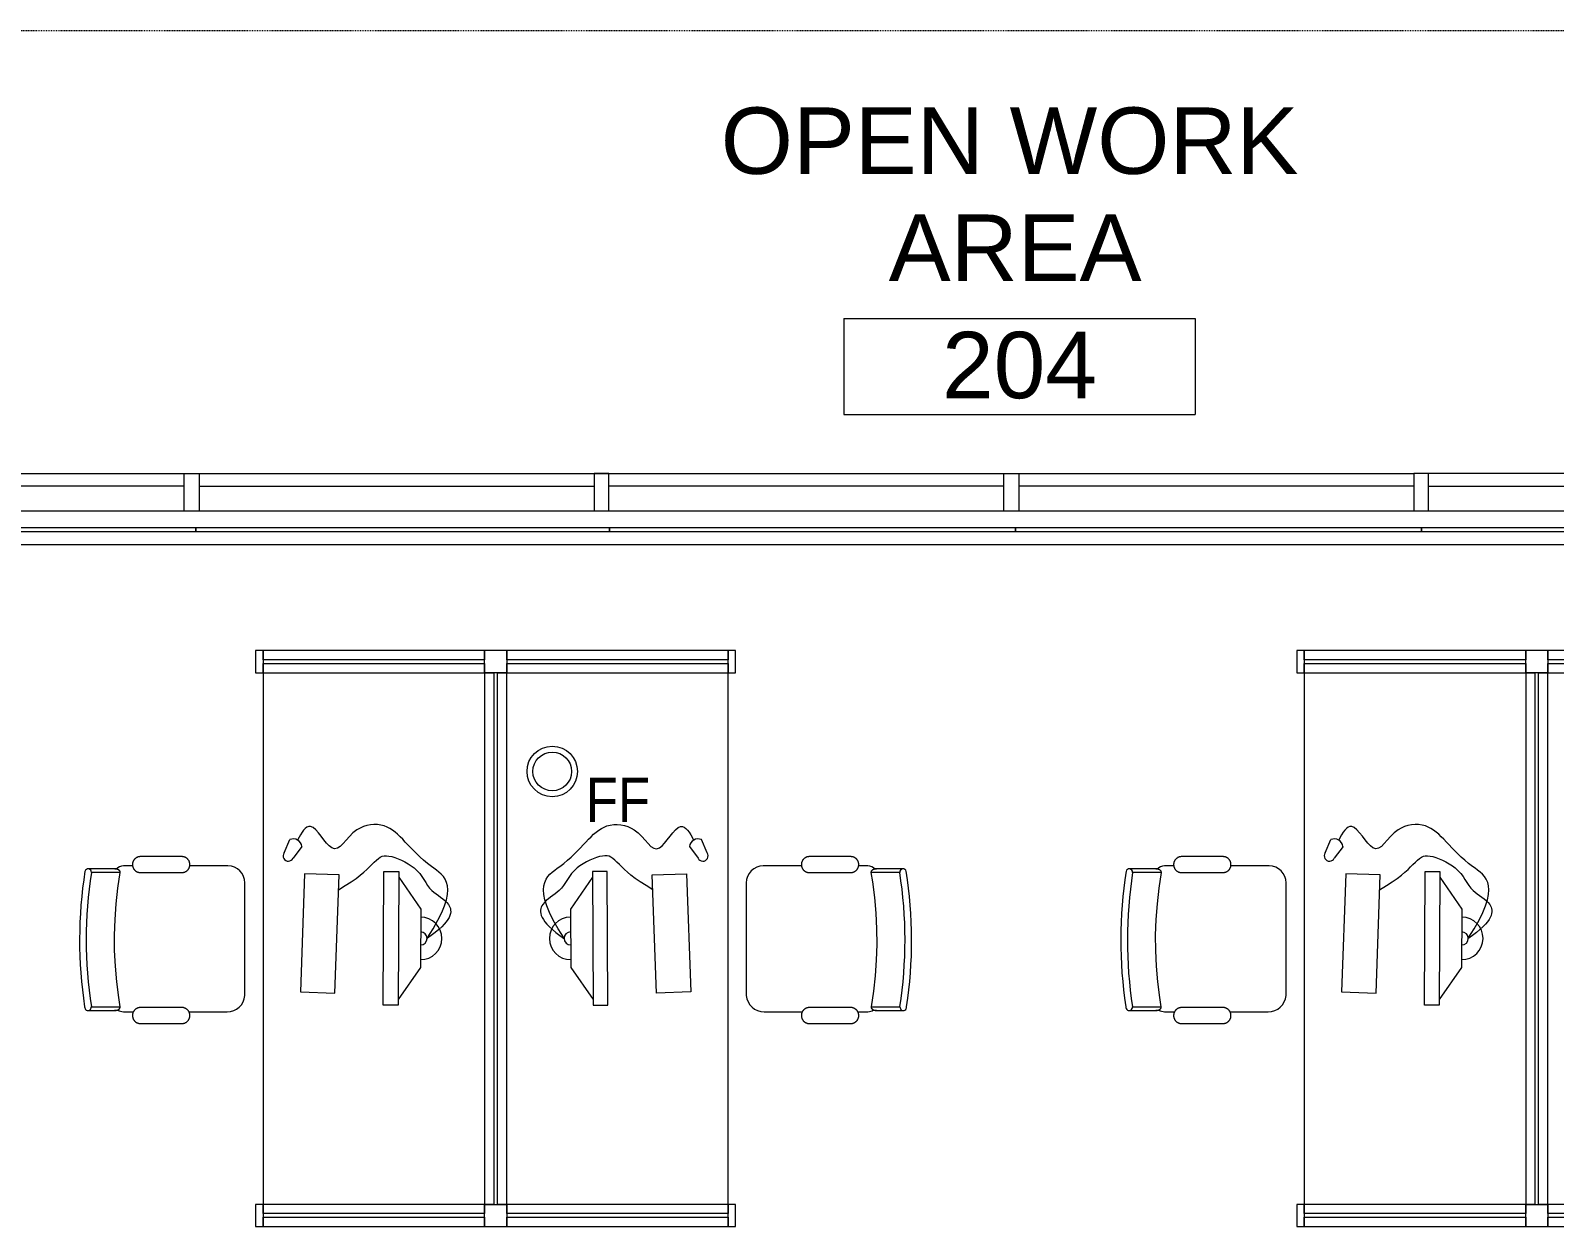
# Model space of a CAD drawing. Header units: inches. Extents: x 1 to 4284, y -575 to 745.
# Drawn here: x 1744.5 to 1950.9, y 523 to 685 of the extents above; entities that cross this region are included whole.
import ezdxf

# ---------------------------------------------------------------- set-up
doc = ezdxf.new("R2010")
doc.units = ezdxf.units.IN
doc.header["$MEASUREMENT"] = 0
doc.linetypes.add('IMPORT-HIDDEN2', pattern=[0.1875, 0.125, -0.0625])
for name, color, linetype, lineweight in [('8603 Westwood - 2nd Floor - suite 200 230_dwg', 8, 'Continuous', 9), ('A-ANNO-NOTE', 131, 'Continuous', 20), ('A-AREA-IDEN', 2, 'Continuous', 20), ('A-GLAZ-CURT', 52, 'Continuous', 9), ('A-GLAZ-EXST', 7, 'Continuous', 9), ('A-GLAZ-SILL-EXST', 7, 'Continuous', 9), ('A-OVHD-BLKF-EXST', 7, 'IMPORT-HIDDEN2', 9), ('E-ELEC-FIXT-IDEN', 2, 'Continuous', 9), ('I-FURN-PNLS', 30, 'Continuous', 9), ('I-WALL', 2, 'Continuous', 13)]:
    doc.layers.add(name, color=color, linetype=linetype, lineweight=lineweight)
doc.styles.add('Arial', font='arial.ttf', dxfattribs={"height": 9})
doc.styles.add('Arial_2', font='arial.ttf', dxfattribs={"width": 0.85, "height": 6})

# ---------------------------------------------------------------- blocks, each defined once
blk = doc.blocks.new('8603 Westwood - 2nd Floor - suite 200 230_dwg-2280265-New Construction - Tel_Data_Elec Plan')
at = {"layer": 'A-GLAZ-EXST'}
for p, q in [((276.75, 1198.26), (223.25, 1198.26)), ((278.75, 1198.26), (332.25, 1198.26)), ((387.75, 1198.26), (334.25, 1198.26)), ((443.25, 1198.26), (389.75, 1198.26)), ((445.25, 1198.26), (499, 1198.26))]:
    blk.add_line(p, q, dxfattribs=at)
at = {"layer": 'A-GLAZ-EXST', "flags": 128}
for points in [[(276.75, 1194.94), (276.75, 1200), (278.75, 1200), (278.75, 1194.94)], [(334.25, 1194.94), (334.25, 1200), (332.25, 1200), (332.25, 1194.94)], [(387.75, 1194.94), (387.75, 1200), (389.75, 1200), (389.75, 1194.94)], [(445.25, 1194.94), (445.25, 1200), (443.25, 1200), (443.25, 1194.94)]]:
    blk.add_lwpolyline(points, dxfattribs=at)
at = {"layer": 'A-GLAZ-SILL-EXST'}
for p, q in [((223.25, 1200), (443.25, 1200)), ((499, 1200), (444, 1200))]:
    blk.add_line(p, q, dxfattribs=at)
at = {"layer": 'A-OVHD-BLKF-EXST'}
blk.add_line((-56.75, 1260), (480, 1260), dxfattribs=at)
blk = doc.blocks.new('Benching - 6_-0_ bench-2283031-New Construction - Tel_Data_Elec Plan')
at = {"layer": 'I-FURN-PNLS'}
for p, q in [((-0.25, 1.5), (-1.5, 1.5)), ((-1.5, 1.5), (-1.5, -1.5)), ((1.5, 1.5), (0.25, 1.5)), ((73.5, 1.5), (1.5, 1.5)), ((1.5, 1.5), (1.5, 0.25)), ((1.5, 0.25), (1.5, 1.5)), ((73.5, 0.25), (1.5, 0.25)), ((1.5, 0.25), (1.5, -0.25)), ((73.5, 0.25), (73.5, 1.5)), ((74.75, 1.5), (73.5, 1.5)), ((73.5, 1.5), (73.5, 0.25)), ((73.5, -0.25), (73.5, 0.25)), ((76.5, 1.5), (75.25, 1.5)), ((76.5, -1.5), (76.5, 1.5)), ((-0.25, -1.5), (-1.5, -1.5)), ((-1.5, -1.5), (-1.5, -31.5)), ((-1.5, -1.5), (-0.25, -1.5)), ((0.25, -1.5), (-0.25, -1.5)), ((-0.25, -1.5), (-0.25, -31.5)), ((0.25, -31.5), (0.25, -1.5)), ((1.5, -1.5), (0.25, -1.5)), ((0.25, -1.5), (1.5, -1.5)), ((1.5, -0.25), (73.5, -0.25)), ((1.5, -0.25), (1.5, -1.5)), ((1.5, -1.5), (1.5, -0.25)), ((1.5, -31.5), (1.5, -1.5)), ((1.5, -1.5), (73.5, -1.5)), ((73.5, -1.5), (73.5, -0.25)), ((73.5, -0.25), (73.5, -1.5)), ((74.75, -1.5), (73.5, -1.5)), ((73.5, -1.5), (73.5, -31.5)), ((73.5, -1.5), (74.75, -1.5)), ((75.25, -1.5), (74.75, -1.5)), ((74.75, -1.5), (74.75, -31.5)), ((75.25, -31.5), (75.25, -1.5)), ((76.5, -1.5), (75.25, -1.5)), ((75.25, -1.5), (76.5, -1.5)), ((76.5, -31.5), (76.5, -1.5)), ((29.18, -13.12), (33.54, -10.14)), ((33.54, -10.14), (41.43, -10.18)), ((41.43, -10.18), (45.76, -13.21)), ((28.4, -15.12), (28.41, -13.12)), ((28.41, -13.12), (46.53, -13.21)), ((46.53, -13.21), (46.52, -15.21)), ((46.52, -15.21), (28.4, -15.12)), ((28.89, -21.21), (28.72, -25.87)), ((44.88, -21.77), (28.89, -21.21)), ((44.72, -26.43), (44.88, -21.77)), ((25.04, -26.24), (26.6, -27.43)), ((28.72, -25.87), (44.72, -26.43)), ((25.9, -28.64), (24.09, -27.87)), ((-1.5, -31.5), (-0.25, -31.5)), ((-0.25, -31.5), (-1.5, -31.5)), ((-1.5, -31.5), (-1.5, -32.5)), ((-1.5, -32.5), (1.5, -32.5)), ((-0.25, -31.5), (0.25, -31.5)), ((0.25, -31.5), (1.5, -31.5)), ((1.5, -31.5), (0.25, -31.5)), ((1.5, -32.5), (1.5, -31.5)), ((1.5, -31.5), (73.5, -31.5)), ((73.5, -31.5), (74.75, -31.5)), ((74.75, -31.5), (73.5, -31.5)), ((73.5, -31.5), (73.5, -32.5)), ((73.5, -32.5), (76.5, -32.5)), ((74.75, -31.5), (75.25, -31.5)), ((75.25, -31.5), (76.5, -31.5)), ((76.5, -31.5), (75.25, -31.5)), ((76.5, -32.5), (76.5, -31.5)), ((45.22, -33.95), (29.97, -33.95)), ((27.67, -36.25), (27.67, -41.43)), ((47.41, -41.54), (47.41, -36.36)), ((26.4, -42.49), (26.4, -48.1)), ((28.56, -48.1), (28.56, -42.49)), ((46.84, -42.49), (46.84, -48.1)), ((49.01, -48.1), (49.01, -42.49)), ((27.67, -49.16), (27.67, -50.41)), ((47.41, -50.41), (47.41, -49.04)), ((28.57, -50.87), (28.57, -54.74)), ((46.74, -54.75), (46.74, -50.89))]:
    blk.add_line(p, q, dxfattribs=at)
at = {"layer": 'I-FURN-PNLS', "flags": 128}
for points in [[(28.56, -42.49), (28.56, -42.45), (28.56, -42.4), (28.56, -42.36), (28.55, -42.32), (28.54, -42.28), (28.53, -42.23), (28.52, -42.19), (28.51, -42.15), (28.49, -42.11), (28.48, -42.07), (28.46, -42.03), (28.44, -41.99), (28.42, -41.95), (28.4, -41.92), (28.38, -41.88), (28.35, -41.84), (28.32, -41.81), (28.3, -41.78), (28.27, -41.74), (28.24, -41.71), (28.2, -41.68), (28.17, -41.66), (28.14, -41.63), (28.1, -41.6), (28.07, -41.58), (28.03, -41.56), (27.99, -41.54), (27.95, -41.52), (27.91, -41.5), (27.87, -41.48), (27.83, -41.47), (27.79, -41.45), (27.75, -41.44), (27.71, -41.43), (27.67, -41.42), (27.62, -41.42), (27.58, -41.41), (27.54, -41.41), (27.49, -41.41), (27.45, -41.41), (27.41, -41.41), (27.36, -41.41), (27.32, -41.42), (27.28, -41.43), (27.24, -41.44), (27.19, -41.45), (27.15, -41.46), (27.11, -41.47), (27.07, -41.49), (27.03, -41.51), (26.99, -41.52), (26.95, -41.55), (26.92, -41.57), (26.88, -41.59), (26.85, -41.62), (26.81, -41.64), (26.78, -41.67), (26.75, -41.7), (26.71, -41.73), (26.68, -41.76), (26.66, -41.79), (26.63, -41.83), (26.6, -41.86), (26.58, -41.9), (26.55, -41.93), (26.53, -41.97), (26.51, -42.01), (26.49, -42.05), (26.48, -42.09), (26.46, -42.13), (26.45, -42.17), (26.44, -42.21), (26.43, -42.25), (26.42, -42.29), (26.41, -42.34), (26.41, -42.38), (26.4, -42.42), (26.4, -42.47), (26.4, -42.49)], [(49.01, -42.49), (49.01, -42.45), (49.01, -42.4), (49, -42.36), (49, -42.32), (48.99, -42.27), (48.98, -42.23), (48.97, -42.19), (48.96, -42.15), (48.94, -42.11), (48.93, -42.07), (48.91, -42.03), (48.89, -41.99), (48.87, -41.95), (48.85, -41.91), (48.82, -41.88), (48.8, -41.84), (48.77, -41.81), (48.74, -41.78), (48.71, -41.74), (48.68, -41.71), (48.65, -41.68), (48.62, -41.65), (48.58, -41.63), (48.55, -41.6), (48.51, -41.58), (48.48, -41.56), (48.44, -41.53), (48.4, -41.51), (48.36, -41.5), (48.32, -41.48), (48.28, -41.46), (48.24, -41.45), (48.2, -41.44), (48.15, -41.43), (48.11, -41.42), (48.07, -41.42), (48.03, -41.41), (47.98, -41.41), (47.94, -41.41), (47.9, -41.41), (47.85, -41.41), (47.81, -41.41), (47.77, -41.42), (47.72, -41.43), (47.68, -41.43), (47.64, -41.45), (47.6, -41.46), (47.56, -41.47), (47.52, -41.49), (47.48, -41.5), (47.44, -41.52), (47.4, -41.54), (47.36, -41.57), (47.33, -41.59), (47.29, -41.61), (47.26, -41.64), (47.22, -41.67), (47.19, -41.7), (47.16, -41.73), (47.13, -41.76), (47.1, -41.79), (47.07, -41.82), (47.05, -41.86), (47.02, -41.89), (47, -41.93), (46.98, -41.97), (46.96, -42.01), (46.94, -42.05), (46.92, -42.09), (46.91, -42.13), (46.89, -42.17), (46.88, -42.21), (46.87, -42.25), (46.86, -42.29), (46.85, -42.34), (46.85, -42.38), (46.85, -42.42), (46.84, -42.47), (46.84, -42.49)], [(26.4, -48.1), (26.4, -48.14), (26.4, -48.18), (26.41, -48.23), (26.41, -48.27), (26.42, -48.31), (26.43, -48.36), (26.44, -48.4), (26.45, -48.44), (26.47, -48.48), (26.49, -48.52), (26.5, -48.56), (26.52, -48.6), (26.54, -48.64), (26.57, -48.67), (26.59, -48.71), (26.61, -48.74), (26.64, -48.78), (26.67, -48.81), (26.7, -48.84), (26.73, -48.87), (26.76, -48.9), (26.79, -48.93), (26.83, -48.96), (26.86, -48.98), (26.9, -49.01), (26.93, -49.03), (26.97, -49.05), (27.01, -49.07), (27.05, -49.09), (27.09, -49.11), (27.13, -49.12), (27.17, -49.14), (27.21, -49.15), (27.26, -49.16), (27.3, -49.16), (27.34, -49.17), (27.38, -49.18), (27.43, -49.18), (27.47, -49.18), (27.51, -49.18), (27.56, -49.18), (27.6, -49.17), (27.64, -49.17), (27.69, -49.16), (27.73, -49.15), (27.77, -49.14), (27.81, -49.13), (27.85, -49.12), (27.89, -49.1), (27.93, -49.08), (27.97, -49.06), (28.01, -49.04), (28.05, -49.02), (28.08, -49), (28.12, -48.97), (28.15, -48.95), (28.19, -48.92), (28.22, -48.89), (28.25, -48.86), (28.28, -48.83), (28.31, -48.8), (28.34, -48.76), (28.36, -48.73), (28.39, -48.69), (28.41, -48.66), (28.43, -48.62), (28.45, -48.58), (28.47, -48.54), (28.49, -48.5), (28.5, -48.46), (28.52, -48.42), (28.53, -48.38), (28.54, -48.34), (28.55, -48.29), (28.55, -48.25), (28.56, -48.21), (28.56, -48.16), (28.56, -48.12), (28.56, -48.1)], [(46.84, -48.1), (46.84, -48.14), (46.85, -48.19), (46.85, -48.23), (46.86, -48.27), (46.87, -48.31), (46.87, -48.36), (46.89, -48.4), (46.9, -48.44), (46.91, -48.48), (46.93, -48.52), (46.95, -48.56), (46.97, -48.6), (46.99, -48.64), (47.01, -48.67), (47.03, -48.71), (47.06, -48.75), (47.08, -48.78), (47.11, -48.81), (47.14, -48.85), (47.17, -48.88), (47.2, -48.91), (47.24, -48.93), (47.27, -48.96), (47.31, -48.99), (47.34, -49.01), (47.38, -49.03), (47.42, -49.05), (47.46, -49.07), (47.49, -49.09), (47.53, -49.11), (47.58, -49.12), (47.62, -49.14), (47.66, -49.15), (47.7, -49.16), (47.74, -49.17), (47.79, -49.17), (47.83, -49.18), (47.87, -49.18), (47.92, -49.18), (47.96, -49.18), (48, -49.18), (48.05, -49.18), (48.09, -49.17), (48.13, -49.16), (48.17, -49.15), (48.22, -49.14), (48.26, -49.13), (48.3, -49.12), (48.34, -49.1), (48.38, -49.08), (48.42, -49.07), (48.46, -49.04), (48.49, -49.02), (48.53, -49), (48.57, -48.97), (48.6, -48.95), (48.63, -48.92), (48.67, -48.89), (48.7, -48.86), (48.73, -48.83), (48.76, -48.8), (48.78, -48.76), (48.81, -48.73), (48.83, -48.69), (48.86, -48.66), (48.88, -48.62), (48.9, -48.58), (48.92, -48.54), (48.93, -48.5), (48.95, -48.46), (48.96, -48.42), (48.97, -48.38), (48.99, -48.34), (48.99, -48.29), (49, -48.25), (49.01, -48.21), (49.01, -48.17), (49.01, -48.12), (49.01, -48.1)], [(28.06, -51.38), (28.06, -51.36), (28.06, -51.34), (28.07, -51.32), (28.07, -51.3), (28.07, -51.28), (28.08, -51.26), (28.08, -51.24), (28.09, -51.22), (28.1, -51.2), (28.1, -51.18), (28.11, -51.16), (28.12, -51.14), (28.13, -51.13), (28.14, -51.11), (28.15, -51.09), (28.16, -51.08), (28.18, -51.06), (28.19, -51.04), (28.2, -51.03), (28.22, -51.01), (28.23, -51), (28.25, -50.99), (28.26, -50.98), (28.28, -50.96), (28.3, -50.95), (28.31, -50.94), (28.33, -50.93), (28.35, -50.92), (28.37, -50.91), (28.39, -50.91), (28.41, -50.9), (28.42, -50.89), (28.44, -50.89), (28.46, -50.88), (28.48, -50.88), (28.5, -50.88), (28.52, -50.87), (28.54, -50.87), (28.56, -50.87), (28.57, -50.87)], [(28.06, -51.58), (28.06, -51.45), (28.06, -51.39), (28.06, -51.38)], [(28.06, -51.38), (28.06, -51.41), (28.06, -51.5), (28.06, -51.65), (28.06, -51.86), (28.06, -52.13), (28.06, -52.47), (28.06, -52.86), (28.06, -53.3), (28.06, -53.81), (28.06, -54.37), (28.06, -54.99), (28.06, -55.19)], [(28.57, -50.87), (30.67, -51.19), (32.78, -51.43), (34.9, -51.59), (37.02, -51.66), (39.14, -51.64), (41.26, -51.54), (43.38, -51.36), (45.49, -51.09), (46.74, -50.89)], [(46.74, -50.89), (46.76, -50.89), (46.78, -50.89), (46.8, -50.89), (46.82, -50.9), (46.84, -50.9), (46.86, -50.9), (46.88, -50.91), (46.9, -50.91), (46.92, -50.92), (46.94, -50.93), (46.96, -50.94), (46.97, -50.95), (46.99, -50.96), (47.01, -50.97), (47.03, -50.98), (47.04, -50.99), (47.06, -51), (47.07, -51.01), (47.09, -51.03), (47.1, -51.04), (47.12, -51.06), (47.13, -51.07), (47.14, -51.09), (47.16, -51.1), (47.17, -51.12), (47.18, -51.14), (47.19, -51.16), (47.2, -51.17), (47.21, -51.19), (47.21, -51.21), (47.22, -51.23), (47.23, -51.25), (47.23, -51.27), (47.24, -51.29), (47.24, -51.31), (47.24, -51.33), (47.25, -51.35), (47.25, -51.37), (47.25, -51.39), (47.25, -51.4)], [(47.25, -55.21), (47.25, -54.57), (47.25, -53.99), (47.25, -53.47), (47.25, -53), (47.25, -52.6), (47.25, -52.25), (47.25, -51.96), (47.25, -51.73), (47.25, -51.56), (47.25, -51.45), (47.25, -51.4), (47.25, -51.4)], [(47.25, -51.4), (47.25, -51.43), (47.25, -51.52), (47.25, -51.6)]]:
    blk.add_lwpolyline(points, dxfattribs=at)
at = {"layer": 'I-FURN-PNLS'}
for centre, radius, start, end in [((37.48, -10.16), 2.88, 359.7002, 179.7002), ((37.48, -10.16), 0.885, 359.7002, 179.7002), ((25.17, -27.41), 1.17, 96.4899, 203.1791), ((26.32, -28.07), 0.703, 233.6377, 66.0314), ((29.97, -36.25), 2.3, 90, 180), ((44.99, -36.36), 2.42, 0, 84.6807), ((28.99, -50.41), 1.32, 180, 227.8127), ((46.09, -50.41), 1.32, 324.2773, 0)]:
    blk.add_arc(centre, radius, start, end, dxfattribs=at)
for centre, major_axis, ratio, start_param, end_param in [((28.57, -51.58), (0.507, 0), 0.99468, 3.097536, 3.287158), ((46.74, -51.6), (0.507, 0), 0.99468, 0, 0.261799), ((28.57, -55.19), (0.507, 0), 0.899459, 1.570796, 4.369819), ((37.7, -7.69), (54.09, 0), 0.899459, 4.539505, 4.880219), ((37.7, -7.69), (53.09, 0), 0.899459, 4.539475, 4.883411), ((46.74, -55.21), (0.507, 0), 0.899459, 4.712389, 7.853982)]:
    blk.add_ellipse(centre, major_axis=major_axis, ratio=ratio, start_param=start_param, end_param=end_param, dxfattribs=at)
for points, knots in [([(37.46, -9.28), (30.21, -4.5), (27.06, -10.98), (21.49, -13.68), (22.36, -19.81), (27.52, -21.68), (20.87, -24.96), (23.16, -26.31), (24.16, -26.82)], [0, 0, 0, 0, 4.203758, 11.310205, 15.301003, 21.109862, 25.639067, 29.008441, 29.008441, 29.008441, 29.008441]), ([(30.88, -21.28), (29.38, -18.67), (26.77, -16.06), (25.81, -15.1), (27.94, -10.11), (31.08, -9.27), (32.57, -5.78), (35.12, -5.78), (37.55, -9.34)], [0, 0, 0, 0, 0.22393, 0.514942, 0.793465, 1.139785, 1.406318, 1.702385, 1.702385, 1.702385, 1.702385]), ([(30.88, -21.28), (29.38, -18.67), (26.77, -16.06), (25.81, -15.1), (27.94, -10.11), (31.08, -9.27), (32.57, -5.78), (35.12, -5.78), (37.55, -9.34)], [0, 0, 0, 0, 0.22393, 0.514942, 0.793465, 1.139785, 1.406318, 1.702385, 1.702385, 1.702385, 1.702385])]:
    blk.add_open_spline(points, degree=3, knots=knots, dxfattribs=at)
blk = doc.blocks.new('Benching - 6_-0_ bench-2089822-New Construction - Tel_Data_Elec Plan')
at = {"layer": 'I-FURN-PNLS'}
for p, q in [((28.57, 54.74), (28.57, 50.87)), ((46.74, 50.89), (46.74, 54.75)), ((27.67, 50.41), (27.67, 49.16)), ((47.41, 49.04), (47.41, 50.41)), ((26.4, 48.1), (26.4, 42.49)), ((28.56, 42.49), (28.56, 48.1)), ((46.84, 48.1), (46.84, 42.49)), ((49.01, 42.49), (49.01, 48.1)), ((27.67, 41.43), (27.67, 36.25)), ((47.41, 36.36), (47.41, 41.54)), ((29.97, 33.95), (45.22, 33.95)), ((1.5, 32.5), (-1.5, 32.5)), ((-1.5, 32.5), (-1.5, 31.5)), ((-0.25, 31.5), (-1.5, 31.5)), ((-1.5, 31.5), (-1.5, 1.5)), ((-1.5, 31.5), (-0.25, 31.5)), ((0.25, 31.5), (-0.25, 31.5)), ((-0.25, 31.5), (-0.25, 1.5)), ((0.25, 1.5), (0.25, 31.5)), ((1.5, 31.5), (0.25, 31.5)), ((0.25, 31.5), (1.5, 31.5)), ((1.5, 31.5), (1.5, 32.5)), ((1.5, 1.5), (1.5, 31.5)), ((73.5, 31.5), (1.5, 31.5)), ((76.5, 32.5), (73.5, 32.5)), ((73.5, 32.5), (73.5, 31.5)), ((74.75, 31.5), (73.5, 31.5)), ((73.5, 31.5), (73.5, 1.5)), ((73.5, 31.5), (74.75, 31.5)), ((75.25, 31.5), (74.75, 31.5)), ((74.75, 31.5), (74.75, 1.5)), ((75.25, 1.5), (75.25, 31.5)), ((76.5, 31.5), (75.25, 31.5)), ((75.25, 31.5), (76.5, 31.5)), ((76.5, 31.5), (76.5, 32.5)), ((76.5, 1.5), (76.5, 31.5)), ((25.9, 28.64), (24.09, 27.87)), ((25.04, 26.24), (26.6, 27.43)), ((28.72, 25.87), (44.72, 26.43)), ((28.89, 21.21), (28.72, 25.87)), ((44.72, 26.43), (44.88, 21.77)), ((44.88, 21.77), (28.89, 21.21)), ((46.52, 15.21), (28.4, 15.12)), ((28.4, 15.12), (28.41, 13.12)), ((46.53, 13.21), (46.52, 15.21)), ((28.41, 13.12), (46.53, 13.21)), ((29.18, 13.12), (33.54, 10.14)), ((41.43, 10.18), (45.76, 13.21)), ((33.54, 10.14), (41.43, 10.18)), ((-1.5, 1.5), (-0.25, 1.5)), ((-0.25, 1.5), (-1.5, 1.5)), ((-1.5, 1.5), (-1.5, -1.5)), ((-0.25, 1.5), (0.25, 1.5)), ((0.25, 1.5), (1.5, 1.5)), ((1.5, 1.5), (0.25, 1.5)), ((73.5, 1.5), (1.5, 1.5)), ((1.5, 1.5), (1.5, 0.25)), ((1.5, 0.25), (1.5, 1.5)), ((73.5, 0.25), (1.5, 0.25)), ((1.5, 0.25), (1.5, -0.25)), ((73.5, 0.25), (73.5, 1.5)), ((73.5, 1.5), (74.75, 1.5)), ((74.75, 1.5), (73.5, 1.5)), ((73.5, 1.5), (73.5, 0.25)), ((73.5, -0.25), (73.5, 0.25)), ((74.75, 1.5), (75.25, 1.5)), ((75.25, 1.5), (76.5, 1.5)), ((76.5, 1.5), (75.25, 1.5)), ((76.5, -1.5), (76.5, 1.5)), ((-1.5, -1.5), (-0.25, -1.5)), ((0.25, -1.5), (1.5, -1.5)), ((1.5, -0.25), (73.5, -0.25)), ((1.5, -0.25), (1.5, -1.5)), ((1.5, -1.5), (1.5, -0.25)), ((1.5, -1.5), (73.5, -1.5)), ((73.5, -1.5), (73.5, -0.25)), ((73.5, -0.25), (73.5, -1.5)), ((73.5, -1.5), (74.75, -1.5)), ((75.25, -1.5), (76.5, -1.5))]:
    blk.add_line(p, q, dxfattribs=at)
at = {"layer": 'I-FURN-PNLS', "flags": 128}
for points in [[(28.06, 55.19), (28.06, 54.56), (28.06, 53.98), (28.06, 53.45), (28.06, 52.99), (28.06, 52.58), (28.06, 52.23), (28.06, 51.94), (28.06, 51.71), (28.06, 51.54), (28.06, 51.43), (28.06, 51.38), (28.06, 51.38)], [(47.25, 51.4), (47.25, 51.43), (47.25, 51.52), (47.25, 51.67), (47.25, 51.88), (47.25, 52.15), (47.25, 52.48), (47.25, 52.87), (47.25, 53.32), (47.25, 53.83), (47.25, 54.39), (47.25, 55.01), (47.25, 55.21)], [(46.74, 50.89), (44.64, 51.21), (42.53, 51.44), (40.41, 51.59), (38.29, 51.66), (36.17, 51.64), (34.05, 51.54), (31.93, 51.35), (29.82, 51.08), (28.57, 50.87)], [(28.06, 51.38), (28.06, 51.41), (28.06, 51.5), (28.06, 51.58)], [(28.57, 50.87), (28.55, 50.87), (28.53, 50.87), (28.51, 50.88), (28.49, 50.88), (28.47, 50.88), (28.45, 50.89), (28.43, 50.89), (28.41, 50.9), (28.39, 50.9), (28.37, 50.91), (28.35, 50.92), (28.34, 50.93), (28.32, 50.94), (28.3, 50.95), (28.28, 50.96), (28.27, 50.97), (28.25, 50.98), (28.24, 51), (28.22, 51.01), (28.21, 51.03), (28.19, 51.04), (28.18, 51.06), (28.17, 51.07), (28.15, 51.09), (28.14, 51.1), (28.13, 51.12), (28.12, 51.14), (28.11, 51.16), (28.1, 51.18), (28.1, 51.19), (28.09, 51.21), (28.08, 51.23), (28.08, 51.25), (28.07, 51.27), (28.07, 51.29), (28.07, 51.31), (28.06, 51.33), (28.06, 51.35), (28.06, 51.37), (28.06, 51.38)], [(47.25, 51.4), (47.25, 51.38), (47.25, 51.36), (47.24, 51.34), (47.24, 51.32), (47.24, 51.3), (47.23, 51.28), (47.23, 51.26), (47.22, 51.24), (47.22, 51.22), (47.21, 51.2), (47.2, 51.18), (47.19, 51.16), (47.18, 51.14), (47.17, 51.13), (47.16, 51.11), (47.15, 51.09), (47.13, 51.08), (47.12, 51.06), (47.11, 51.05), (47.09, 51.03), (47.08, 51.02), (47.06, 51), (47.05, 50.99), (47.03, 50.98), (47.01, 50.97), (47, 50.96), (46.98, 50.95), (46.96, 50.94), (46.94, 50.93), (46.92, 50.92), (46.91, 50.92), (46.89, 50.91), (46.87, 50.9), (46.85, 50.9), (46.83, 50.9), (46.81, 50.89), (46.79, 50.89), (46.77, 50.89), (46.75, 50.89), (46.74, 50.89)], [(47.25, 51.6), (47.25, 51.47), (47.25, 51.41), (47.25, 51.4)], [(28.56, 48.1), (28.56, 48.14), (28.56, 48.18), (28.56, 48.23), (28.55, 48.27), (28.54, 48.31), (28.53, 48.36), (28.52, 48.4), (28.51, 48.44), (28.49, 48.48), (28.48, 48.52), (28.46, 48.56), (28.44, 48.6), (28.42, 48.64), (28.4, 48.67), (28.38, 48.71), (28.35, 48.74), (28.32, 48.78), (28.3, 48.81), (28.27, 48.84), (28.24, 48.87), (28.2, 48.9), (28.17, 48.93), (28.14, 48.96), (28.1, 48.98), (28.07, 49.01), (28.03, 49.03), (27.99, 49.05), (27.95, 49.07), (27.91, 49.09), (27.87, 49.11), (27.83, 49.12), (27.79, 49.14), (27.75, 49.15), (27.71, 49.16), (27.67, 49.16), (27.62, 49.17), (27.58, 49.18), (27.54, 49.18), (27.49, 49.18), (27.45, 49.18), (27.41, 49.18), (27.36, 49.17), (27.32, 49.17), (27.28, 49.16), (27.24, 49.15), (27.19, 49.14), (27.15, 49.13), (27.11, 49.12), (27.07, 49.1), (27.03, 49.08), (26.99, 49.06), (26.95, 49.04), (26.92, 49.02), (26.88, 49), (26.85, 48.97), (26.81, 48.95), (26.78, 48.92), (26.75, 48.89), (26.71, 48.86), (26.68, 48.83), (26.66, 48.8), (26.63, 48.76), (26.6, 48.73), (26.58, 48.69), (26.55, 48.66), (26.53, 48.62), (26.51, 48.58), (26.49, 48.54), (26.48, 48.5), (26.46, 48.46), (26.45, 48.42), (26.44, 48.38), (26.43, 48.34), (26.42, 48.29), (26.41, 48.25), (26.41, 48.21), (26.4, 48.16), (26.4, 48.12), (26.4, 48.1)], [(49.01, 48.1), (49.01, 48.14), (49.01, 48.19), (49, 48.23), (49, 48.27), (48.99, 48.31), (48.98, 48.36), (48.97, 48.4), (48.96, 48.44), (48.94, 48.48), (48.93, 48.52), (48.91, 48.56), (48.89, 48.6), (48.87, 48.64), (48.85, 48.67), (48.82, 48.71), (48.8, 48.75), (48.77, 48.78), (48.74, 48.81), (48.71, 48.85), (48.68, 48.88), (48.65, 48.91), (48.62, 48.93), (48.58, 48.96), (48.55, 48.99), (48.51, 49.01), (48.48, 49.03), (48.44, 49.05), (48.4, 49.07), (48.36, 49.09), (48.32, 49.11), (48.28, 49.12), (48.24, 49.14), (48.2, 49.15), (48.15, 49.16), (48.11, 49.17), (48.07, 49.17), (48.03, 49.18), (47.98, 49.18), (47.94, 49.18), (47.9, 49.18), (47.85, 49.18), (47.81, 49.18), (47.77, 49.17), (47.72, 49.16), (47.68, 49.15), (47.64, 49.14), (47.6, 49.13), (47.56, 49.12), (47.52, 49.1), (47.48, 49.08), (47.44, 49.07), (47.4, 49.04), (47.36, 49.02), (47.33, 49), (47.29, 48.97), (47.26, 48.95), (47.22, 48.92), (47.19, 48.89), (47.16, 48.86), (47.13, 48.83), (47.1, 48.8), (47.07, 48.76), (47.05, 48.73), (47.02, 48.69), (47, 48.66), (46.98, 48.62), (46.96, 48.58), (46.94, 48.54), (46.92, 48.5), (46.91, 48.46), (46.89, 48.42), (46.88, 48.38), (46.87, 48.34), (46.86, 48.29), (46.85, 48.25), (46.85, 48.21), (46.85, 48.17), (46.84, 48.12), (46.84, 48.1)], [(26.4, 42.49), (26.4, 42.45), (26.4, 42.4), (26.41, 42.36), (26.41, 42.32), (26.42, 42.28), (26.43, 42.23), (26.44, 42.19), (26.45, 42.15), (26.47, 42.11), (26.49, 42.07), (26.5, 42.03), (26.52, 41.99), (26.54, 41.95), (26.57, 41.92), (26.59, 41.88), (26.61, 41.84), (26.64, 41.81), (26.67, 41.78), (26.7, 41.74), (26.73, 41.71), (26.76, 41.68), (26.79, 41.66), (26.83, 41.63), (26.86, 41.6), (26.9, 41.58), (26.93, 41.56), (26.97, 41.54), (27.01, 41.52), (27.05, 41.5), (27.09, 41.48), (27.13, 41.47), (27.17, 41.45), (27.21, 41.44), (27.26, 41.43), (27.3, 41.42), (27.34, 41.42), (27.38, 41.41), (27.43, 41.41), (27.47, 41.41), (27.51, 41.41), (27.56, 41.41), (27.6, 41.41), (27.64, 41.42), (27.69, 41.43), (27.73, 41.44), (27.77, 41.45), (27.81, 41.46), (27.85, 41.47), (27.89, 41.49), (27.93, 41.51), (27.97, 41.52), (28.01, 41.55), (28.05, 41.57), (28.08, 41.59), (28.12, 41.62), (28.15, 41.64), (28.19, 41.67), (28.22, 41.7), (28.25, 41.73), (28.28, 41.76), (28.31, 41.79), (28.34, 41.83), (28.36, 41.86), (28.39, 41.9), (28.41, 41.93), (28.43, 41.97), (28.45, 42.01), (28.47, 42.05), (28.49, 42.09), (28.5, 42.13), (28.52, 42.17), (28.53, 42.21), (28.54, 42.25), (28.55, 42.29), (28.55, 42.34), (28.56, 42.38), (28.56, 42.42), (28.56, 42.47), (28.56, 42.49)], [(46.84, 42.49), (46.84, 42.45), (46.85, 42.4), (46.85, 42.36), (46.86, 42.32), (46.87, 42.27), (46.87, 42.23), (46.89, 42.19), (46.9, 42.15), (46.91, 42.11), (46.93, 42.07), (46.95, 42.03), (46.97, 41.99), (46.99, 41.95), (47.01, 41.91), (47.03, 41.88), (47.06, 41.84), (47.08, 41.81), (47.11, 41.78), (47.14, 41.74), (47.17, 41.71), (47.2, 41.68), (47.24, 41.65), (47.27, 41.63), (47.31, 41.6), (47.34, 41.58), (47.38, 41.56), (47.42, 41.53), (47.46, 41.51), (47.49, 41.5), (47.53, 41.48), (47.58, 41.46), (47.62, 41.45), (47.66, 41.44), (47.7, 41.43), (47.74, 41.42), (47.79, 41.42), (47.83, 41.41), (47.87, 41.41), (47.92, 41.41), (47.96, 41.41), (48, 41.41), (48.05, 41.41), (48.09, 41.42), (48.13, 41.43), (48.17, 41.43), (48.22, 41.45), (48.26, 41.46), (48.3, 41.47), (48.34, 41.49), (48.38, 41.5), (48.42, 41.52), (48.46, 41.54), (48.49, 41.57), (48.53, 41.59), (48.57, 41.61), (48.6, 41.64), (48.63, 41.67), (48.67, 41.7), (48.7, 41.73), (48.73, 41.76), (48.76, 41.79), (48.78, 41.82), (48.81, 41.86), (48.83, 41.89), (48.86, 41.93), (48.88, 41.97), (48.9, 42.01), (48.92, 42.05), (48.93, 42.09), (48.95, 42.13), (48.96, 42.17), (48.97, 42.21), (48.99, 42.25), (48.99, 42.29), (49, 42.34), (49.01, 42.38), (49.01, 42.42), (49.01, 42.47), (49.01, 42.49)]]:
    blk.add_lwpolyline(points, dxfattribs=at)
at = {"layer": 'I-FURN-PNLS'}
for centre, radius, start, end in [((28.99, 50.41), 1.32, 132.1873, 180), ((46.09, 50.41), 1.32, 360, 35.7227), ((29.97, 36.25), 2.3, 180, 270), ((44.99, 36.36), 2.42, 275.3193, 360), ((25.17, 27.41), 1.17, 156.8209, 263.5101), ((26.32, 28.07), 0.703, 293.9686, 126.3623), ((37.48, 10.16), 2.88, 180.2998, 0.2998), ((37.48, 10.16), 0.885, 180.2998, 0.2998)]:
    blk.add_arc(centre, radius, start, end, dxfattribs=at)
for centre, major_axis, ratio, start_param, end_param in [((37.7, 7.69), (54.09, 0), 0.899459, 1.402966, 1.74368), ((28.57, 55.19), (0.507, 0), 0.899459, 1.913366, 4.712389), ((37.7, 7.69), (53.09, 0), 0.899459, 1.399774, 1.74371), ((46.74, 55.21), (-0.507, 0), 0.899459, 1.570796, 4.712389), ((28.57, 51.58), (0.507, 0), 0.99468, 2.996027, 3.185649), ((46.74, 51.6), (-0.507, 0), 0.99468, 2.879793, 3.141593)]:
    blk.add_ellipse(centre, major_axis=major_axis, ratio=ratio, start_param=start_param, end_param=end_param, dxfattribs=at)
for points, knots in [([(37.46, 9.28), (30.21, 4.5), (27.06, 10.98), (21.49, 13.68), (22.36, 19.81), (27.52, 21.68), (20.87, 24.96), (23.16, 26.31), (24.16, 26.82)], [0, 0, 0, 0, 4.203758, 11.310205, 15.301003, 21.109862, 25.639067, 29.008441, 29.008441, 29.008441, 29.008441]), ([(30.88, 21.28), (29.38, 18.67), (26.77, 16.06), (25.81, 15.1), (27.94, 10.11), (31.08, 9.27), (32.57, 5.78), (35.12, 5.78), (37.55, 9.34)], [0, 0, 0, 0, 0.22393, 0.514942, 0.793465, 1.139785, 1.406318, 1.702385, 1.702385, 1.702385, 1.702385]), ([(30.88, 21.28), (29.38, 18.67), (26.77, 16.06), (25.81, 15.1), (27.94, 10.11), (31.08, 9.27), (32.57, 5.78), (35.12, 5.78), (37.55, 9.34)], [0, 0, 0, 0, 0.22393, 0.514942, 0.793465, 1.139785, 1.406318, 1.702385, 1.702385, 1.702385, 1.702385])]:
    blk.add_open_spline(points, degree=3, knots=knots, dxfattribs=at)
blk = doc.blocks.new('System Panel - Glazed-2449500-New Construction - Tel_Data_Elec Plan')
at = {"layer": 'A-GLAZ-CURT', "color": 250, "lineweight": 20}
for p, q in [((28, 0.25), (-28, 0.25)), ((-28, 0.25), (-28, -0.25)), ((28, -0.25), (28, 0.25)), ((-28, -0.25), (28, -0.25))]:
    blk.add_line(p, q, dxfattribs=at)
blk = doc.blocks.new('System Panel - Glazed-2449577-New Construction - Tel_Data_Elec Plan')
at = {"layer": 'A-GLAZ-CURT', "color": 250, "lineweight": 20}
for p, q in [((27.5, 0.25), (-27.5, 0.25)), ((-27.5, 0.25), (-27.5, -0.25)), ((27.5, -0.25), (27.5, 0.25)), ((-27.5, -0.25), (27.5, -0.25))]:
    blk.add_line(p, q, dxfattribs=at)
blk = doc.blocks.new('System Panel - Glazed-2449640-New Construction - Tel_Data_Elec Plan')
at = {"layer": 'A-GLAZ-CURT', "color": 250, "lineweight": 20}
for p, q in [((27.15, 0.25), (-27.15, 0.25)), ((-27.15, 0.25), (-27.15, -0.25)), ((27.15, -0.25), (27.15, 0.25)), ((-27.15, -0.25), (27.15, -0.25))]:
    blk.add_line(p, q, dxfattribs=at)
blk = doc.blocks.new('FORM Room Tag - Name _ Number-2260771-New Construction - Tel_Data_Elec Plan')
at = {"layer": 'A-AREA-IDEN'}
for p, q in [((-0.2444, -0.0231), (-0.2444, -0.1589)), ((-0.2444, -0.0231), (0.2515, -0.0231)), ((0.2515, -0.0231), (0.2515, -0.1589)), ((-0.2444, -0.1589), (0.2515, -0.1589))]:
    blk.add_line(p, q, dxfattribs=at)

msp = doc.modelspace()

# ---------------------------------------------------------------- linework, layer by layer
at = {"layer": 'A-ANNO-NOTE'}
for radius in [3.42, 2.62]:
    msp.add_circle((1815.2, 584.67), radius, dxfattribs=at)
at = {"layer": 'I-WALL'}
for p, q in [((1686.74, 619.98), (1999.25, 619.98)), ((1999.25, 615.35), (1692.99, 615.35))]:
    msp.add_line(p, q, dxfattribs=at)

# ---------------------------------------------------------------- block references
at = {"layer": '8603 Westwood - 2nd Floor - suite 200 230_dwg', "color": 7}
msp.add_blockref('8603 Westwood - 2nd Floor - suite 200 230_dwg-2280265-New Construction - Tel_Data_Elec Plan', (1488.62, -574.96), dxfattribs=at)
at = {"layer": 'A-AREA-IDEN', "xscale": 95.99999999999994, "yscale": 95.99999999999994, "zscale": 95.99999999999994}
msp.add_blockref('FORM Room Tag - Name _ Number-2260771-New Construction - Tel_Data_Elec Plan', (1878.13, 648.26), dxfattribs=at)
at = {"layer": 'A-GLAZ-CURT'}
for name, p in [('System Panel - Glazed-2449500-New Construction - Tel_Data_Elec Plan', (1738.94, 617.41)), ('System Panel - Glazed-2449500-New Construction - Tel_Data_Elec Plan', (1794.94, 617.41)), ('System Panel - Glazed-2449577-New Construction - Tel_Data_Elec Plan', (1850.44, 617.41)), ('System Panel - Glazed-2449577-New Construction - Tel_Data_Elec Plan', (1905.44, 617.41)), ('System Panel - Glazed-2449640-New Construction - Tel_Data_Elec Plan', (1960.09, 617.41))]:
    msp.add_blockref(name, p, dxfattribs=at)
at = {"layer": 'I-FURN-PNLS'}
for name, p, rotation in [('Benching - 6_-0_ bench-2283031-New Construction - Tel_Data_Elec Plan', (1807.53, 599.54), 269.9999999999999), ('Benching - 6_-0_ bench-2089822-New Construction - Tel_Data_Elec Plan', (1807.53, 599.54), 270.0000000000002), ('Benching - 6_-0_ bench-2283031-New Construction - Tel_Data_Elec Plan', (1948.53, 599.54), 269.9999999999999), ('Benching - 6_-0_ bench-2089822-New Construction - Tel_Data_Elec Plan', (1948.53, 599.54), 270.0000000000002)]:
    msp.add_blockref(name, p, dxfattribs=dict(at, rotation=rotation))

# ---------------------------------------------------------------- texts
at = {"layer": 'A-AREA-IDEN', "lineweight": 9, "char_height": 9, "attachment_point": 1, "style": 'Arial'}
for s, insert, width in [('OPEN WORK', (1838.02, 674.61), 96.96), ('AREA', (1860.77, 660.11), 42.117), ('204', (1867.99, 644.22), 25.452)]:
    msp.add_mtext(s, dxfattribs=dict(at, insert=insert, width=width))
at = {"layer": 'E-ELEC-FIXT-IDEN', "insert": (1819.74, 583.83), "char_height": 6, "width": 10.8171, "attachment_point": 1, "style": 'Arial_2'}
msp.add_mtext('FF', dxfattribs=at)

doc.saveas('drawing.dxf')
